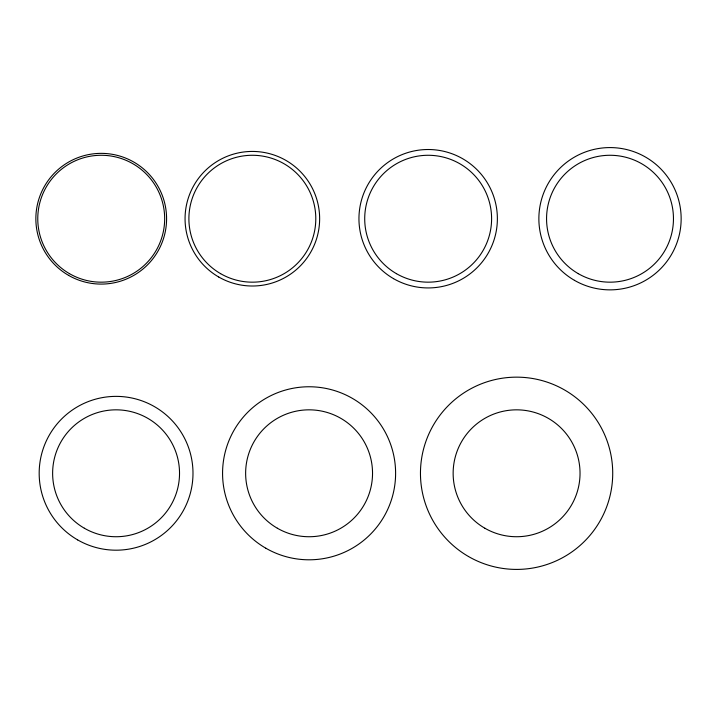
<?xml version="1.0" encoding="UTF-8"?>
<svg xmlns="http://www.w3.org/2000/svg" width="717" height="717" viewBox="0 0 717 717"><rect width="100%" height="100%" fill="white"/><g stroke="black" fill="none" stroke-linecap="round" stroke-linejoin="round"><path stroke-width="1.08" d="M468.524 556.535A96.132 96.132 0 0 0 612.721 473.283A96.132 96.132 0 0 0 468.524 390.03A96.132 96.132 0 0 0 468.524 556.535M484.871 528.232A63.446 63.446 0 0 0 580.035 473.283A63.446 63.446 0 0 0 484.871 418.334A63.446 63.446 0 0 0 484.871 528.232M265.828 548.209A86.515 86.515 0 0 0 395.605 473.283A86.515 86.515 0 0 0 265.828 398.356A86.515 86.515 0 0 0 265.828 548.209M277.362 528.232A63.446 63.446 0 0 0 372.535 473.283A63.446 63.446 0 0 0 277.362 418.334A63.446 63.446 0 0 0 277.362 528.232M77.624 539.883A76.907 76.907 0 0 0 192.99 473.283A76.907 76.907 0 0 0 77.624 406.682A76.907 76.907 0 0 0 77.624 539.883M84.355 528.232A63.446 63.446 0 0 0 179.528 473.283A63.446 63.446 0 0 0 84.355 418.334A63.446 63.446 0 0 0 84.355 528.232M393.552 278.662A69.217 69.217 0 0 0 497.374 218.721A69.217 69.217 0 0 0 393.552 158.78A69.217 69.217 0 0 0 393.552 278.662M396.438 273.67A63.446 63.446 0 0 0 491.602 218.721A63.446 63.446 0 0 0 396.438 163.772A63.446 63.446 0 0 0 396.438 273.67M574.442 280.329A71.135 71.135 0 0 0 681.15 218.721A71.135 71.135 0 0 0 574.442 157.113A71.135 71.135 0 0 0 574.442 280.329M578.287 273.67A63.446 63.446 0 0 0 673.46 218.721A63.446 63.446 0 0 0 578.287 163.772A63.446 63.446 0 0 0 578.287 273.67M218.703 276.995A67.29 67.29 0 0 0 319.639 218.721A67.29 67.29 0 0 0 218.703 160.447A67.29 67.29 0 0 0 218.703 276.995M220.621 273.67A63.446 63.446 0 0 0 315.794 218.721A63.446 63.446 0 0 0 220.621 163.772A63.446 63.446 0 0 0 220.621 273.67M68.536 275.337A65.372 65.372 0 0 0 166.586 218.721A65.372 65.372 0 0 0 68.536 162.114A65.372 65.372 0 0 0 68.536 275.337M69.495 273.67A63.446 63.446 0 0 0 164.668 218.721A63.446 63.446 0 0 0 69.495 163.772A63.446 63.446 0 0 0 69.495 273.67"/></g></svg>
